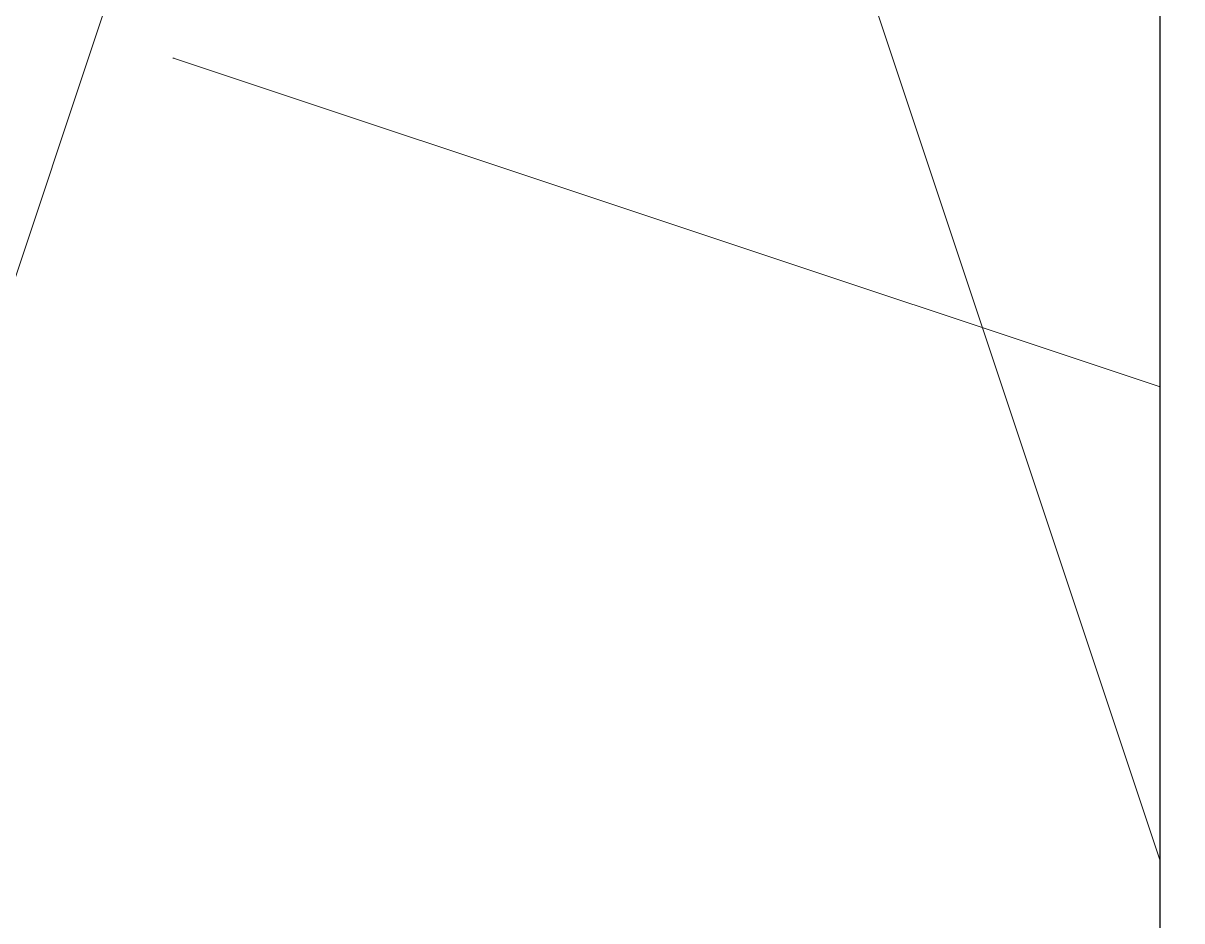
# Model space of a CAD drawing. Header units: inches. Extents: x -4110 to -1807, y 11006 to 12281.
# Drawn here: x -3497.513 to -3495.486, y 11751.336 to 11752.907 of the extents above; entities that cross this region are included whole.
import ezdxf

# ---------------------------------------------------------------- set-up
doc = ezdxf.new("R2010")
doc.units = ezdxf.units.IN
doc.header["$MEASUREMENT"] = 0
for name, color, linetype, lineweight in [('A-DOOR', 31, 'Continuous', 18), ('A-DOOR-FRAM-4', 31, 'Continuous', 30), ('A-WALL-PATT-5', 111, 'Continuous', 9)]:
    doc.layers.add(name, color=color, linetype=linetype, lineweight=lineweight)

# ---------------------------------------------------------------- blocks, each defined once
blk = doc.blocks.new('HOLLOW METAL - UNIT DOOR-2191977-ENLARGED RCP - 3RD FLOOR PLAN - EAST')
at = {"layer": 'A-DOOR-FRAM-4'}
blk.add_line((20, 4.125), (20, -3.875), dxfattribs=at)

msp = doc.modelspace()

# ---------------------------------------------------------------- hatches: boundary and pattern name
at = {"layer": 'A-WALL-PATT-5'}
h = msp.add_hatch(dxfattribs=at)
h.set_pattern_fill('FP_2', color=256, style=0, pattern_type=2)
h.set_pattern_definition([(161.57, (0.32, 0.32), (-2.560496185, -0.000537386), [0, -18.214, 2.022, 0]), (18.43, (-0.32, 0.32), (-2.560496185, 0.000537386), [0, -18.214, 2.022, 0]), (108.43, (0.32, 0.32), (1.27922091, -6.400876726), [6.07, -14.166]), (71.57, (-0.32, 0.32), (1.27922091, 6.400876726), [6.07, -14.166])])
h.paths.add_polyline_path([(-3455.5237, 11747.4394), (-3419.2816, 11747.4554), (-3419.2816, 11752.9394), (-3455.5237, 11752.9394), (-3455.5237, 11747.5019)], flags=0)
h.paths.add_polyline_path([(-3499.1737, 11747.4394), (-3495.5237, 11747.4394), (-3495.5237, 11752.9394), (-3501.6737, 11752.9394), (-3501.6737, 11747.4394)], flags=0)

# ---------------------------------------------------------------- block references
at = {"layer": 'A-DOOR', "rotation": 180}
msp.add_blockref('HOLLOW METAL - UNIT DOOR-2191977-ENLARGED RCP - 3RD FLOOR PLAN - EAST', (-3475.5237, 11749.6894), dxfattribs=at)

doc.saveas('drawing.dxf')
